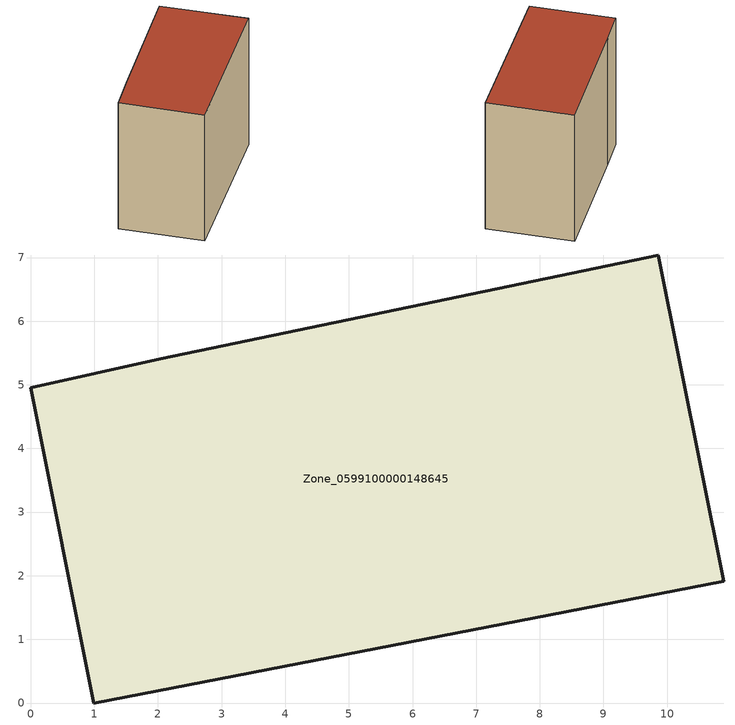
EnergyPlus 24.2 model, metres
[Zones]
Zone_0599100000148645
 floor ground (C_G): 2.04,5.41 9.86,7.04 10.89,1.91 0.99,0 0,4.95 z0
 wall outside (C_F): 0.99,0 10.89,1.91 9.86,7.04 2.04,5.41 0,4.95 0.99,0 z0:8.62
 roof outside (C_R): 9.86,7.04 2.04,5.41 0,4.95 0.99,0 10.89,1.91 z8.62
[BUILDING]
Pand.0599100000148645: North Axis=0; Terrain=City; Loads Convergence Tolerance Value=0.04; Temperature Convergence Tolerance Value=0.4; Solar Distribution=FullExterior; Maximum Number of Warmup Days=25; Minimum Number of Warmup Days=1
[Site:Location]
Rotterdam.The.Hague.AP_ZH_NLD Design_Conditions: Latitude=51.96; Longitude=4.45; Time Zone=1; Elevation=-4.5
[SITE:GROUNDTEMPERATURE:BUILDINGSURFACE]
18, 18, 18, 18, 18, 18, 18, 18, 18, 18, 18, 18
[MATERIAL] Thermal Absorptance=0.9; Solar Absorptance=0.7; Visible Absorptance=0.7
Name | Roughness | Thickness | Conductivity | Density | Specific Heat
G.TI.1946 | MediumSmooth | 0.15 | 1 | 540 | 1210
F.TI.1946 | Rough | 0.3 | 0.857143 | 1920 | 840
R.TI.1946 | MediumRough | 0.2 | 0.1 | 1500 | 1000
[CONSTRUCTION]
C_G: G.TI.1946
C_F: F.TI.1946
C_R: R.TI.1946
[ZONE]
Zone_0599100000148645: Type=1; Multiplier=1; Ceiling Height=Autocalculate; Volume=Autocalculate; Floor Area=autocalculate; Part of Total Floor Area=Yes
[ZONEINFILTRATION:DESIGNFLOWRATE]
Infil_Zone_0599100000148645: Zone or ZoneList or Space or SpaceList=Zone_0599100000148645; Schedule=AlwaysOn; Design Flow Rate Calculation Method=Flow/Area; Flow Rate per Floor Area=0.003; Constant Term Coefficient=1; Temperature Term Coefficient=0; Velocity Term Coefficient=0; Velocity Squared Term Coefficient=0
[HVACTEMPLATE:ZONE:IDEALLOADSAIRSYSTEM]
Zone_0599100000148645: Maximum Heating Supply Air Temperature=50; Minimum Cooling Supply Air Temperature=13; Maximum Heating Supply Air Humidity Ratio=0.0156; Minimum Cooling Supply Air Humidity Ratio=0.0077; Heating Limit=NoLimit; Cooling Limit=NoLimit; Dehumidification Control Type=ConstantSensibleHeatRatio; Cooling Sensible Heat Ratio=0.7; Dehumidification Setpoint=60; Humidification Control Type=None; Humidification Setpoint=30; Outdoor Air Method=None; Outdoor Air Flow Rate per Person=0.00944; Outdoor Air Flow Rate per Zone Floor Area=0; Outdoor Air Flow Rate per Zone=0; Demand Controlled Ventilation Type=None; Outdoor Air Economizer Type=NoEconomizer; Heat Recovery Type=None; Sensible Heat Recovery Effectiveness=0.7; Latent Heat Recovery Effectiveness=0.65
[ZONECONTROL:THERMOSTAT]
ThermostatControl_Zone_0599100000148645: Zone or ZoneList=Zone_0599100000148645; Control Type Schedule=DualSetpointControlType; Control 1=Thermostat_Zone_0599100000148645; Temperature Difference Between Cutout And Setpoint=0
[THERMOSTATSETPOINT:DUALSETPOINT]
Thermostat_Zone_0599100000148645: Heating Setpoint Temperature Schedule=HeatingSetpoint_Zone_0599100000148645; Cooling Setpoint Temperature Schedule=CoolingSetpoint_Zone_0599100000148645
[SCHEDULE:COMPACT]
HeatingSetpoint_Zone_0599100000148645: Through: 12/31, For: AllDays, Until: 24:00, 21
CoolingSetpoint_Zone_0599100000148645: Through: 12/31, For: AllDays, Until: 24:00, 24
DualSetpointControlType: Through: 12/31, For: AllDays, Until: 24:00, 4
AlwaysOn: Through: 12/31, For: AllDays, Until: 24:00, 1
